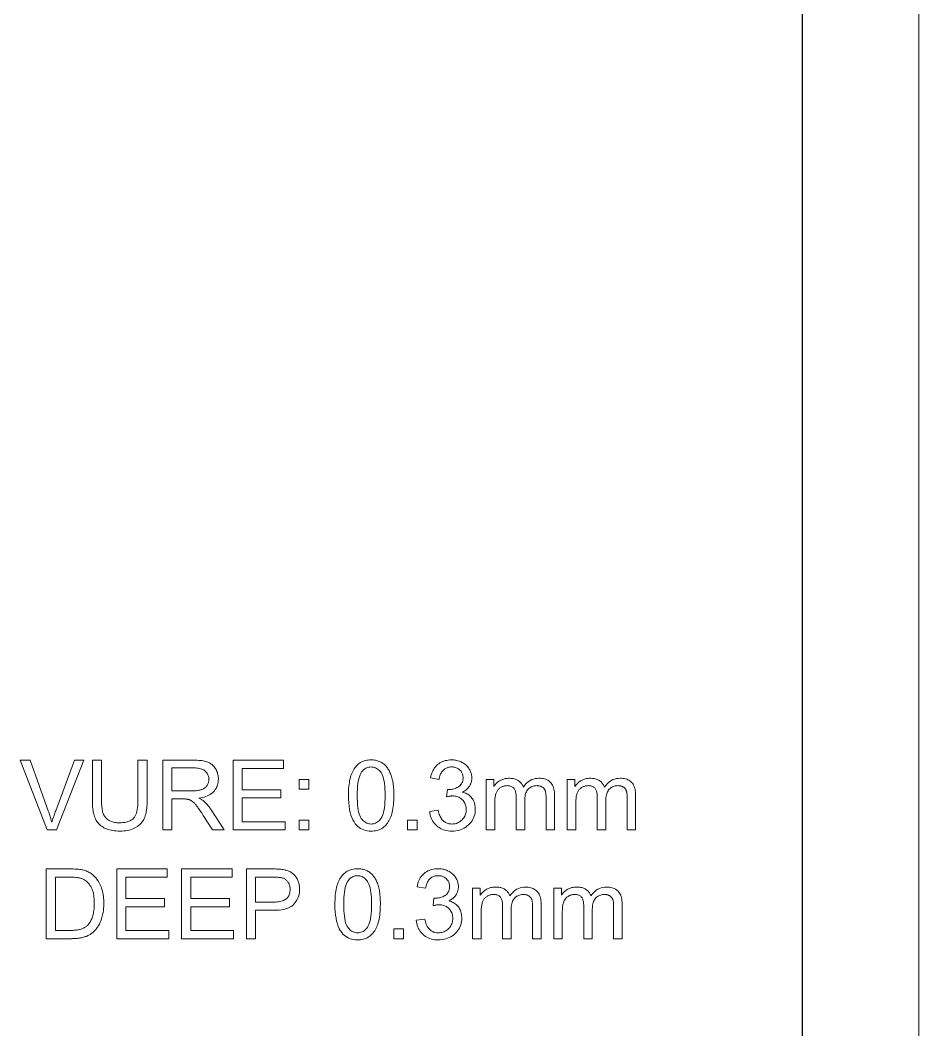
# Model space of a CAD drawing. Extents: x 0 to 297, y 0 to 420.
# Drawn here: x 258.32 to 297, y 43.46 to 86.91 of the extents above; entities that cross this region are included whole.
import ezdxf

# ---------------------------------------------------------------- set-up
doc = ezdxf.new("R2010")
doc.units = 0

msp = doc.modelspace()

# ---------------------------------------------------------------- linework, layer by layer
at = {"color": 7, "lineweight": 13}
msp.add_line((297, 0), (297, 420), dxfattribs=at)
at = {"color": 7, "lineweight": 30}
msp.add_line((292, 5), (292, 415), dxfattribs=at)
at = {"color": 7, "lineweight": 13}
for points in [[(259.481, 52.06), (258.319, 55.06), (258.749, 55.06), (259.529, 52.881), (259.547, 52.829), (259.565, 52.778), (259.582, 52.727), (259.599, 52.677), (259.615, 52.627), (259.63, 52.579), (259.645, 52.53), (259.659, 52.483), (259.673, 52.436), (259.686, 52.39), (259.7, 52.439), (259.715, 52.488), (259.73, 52.537), (259.745, 52.586), (259.761, 52.635), (259.778, 52.685), (259.795, 52.734), (259.812, 52.783), (259.83, 52.832), (259.848, 52.881), (260.658, 55.06), (261.063, 55.06), (259.889, 52.06)], [(263.388, 55.06), (263.785, 55.06), (263.785, 53.327), (263.784, 53.239), (263.781, 53.154), (263.776, 53.073), (263.769, 52.995), (263.759, 52.921), (263.748, 52.852), (263.735, 52.785), (263.72, 52.723), (263.702, 52.664), (263.683, 52.609), (263.661, 52.557), (263.635, 52.506), (263.606, 52.458), (263.574, 52.412), (263.539, 52.368), (263.501, 52.325), (263.459, 52.285), (263.414, 52.247), (263.365, 52.21), (263.313, 52.176), (263.258, 52.144), (263.2, 52.116), (263.138, 52.091), (263.073, 52.069), (263.005, 52.051), (262.933, 52.036), (262.858, 52.024), (262.779, 52.016), (262.698, 52.011), (262.612, 52.009), (262.53, 52.011), (262.45, 52.015), (262.373, 52.022), (262.3, 52.033), (262.229, 52.046), (262.162, 52.062), (262.097, 52.08), (262.036, 52.102), (261.978, 52.127), (261.923, 52.155), (261.871, 52.185), (261.822, 52.218), (261.776, 52.253), (261.733, 52.292), (261.693, 52.332), (261.656, 52.376), (261.623, 52.422), (261.592, 52.47), (261.565, 52.521), (261.54, 52.575), (261.518, 52.632), (261.499, 52.693), (261.482, 52.758), (261.467, 52.828), (261.454, 52.901), (261.444, 52.978), (261.436, 53.059), (261.43, 53.145), (261.427, 53.234), (261.426, 53.327), (261.426, 55.06), (261.823, 55.06), (261.823, 53.329), (261.823, 53.253), (261.825, 53.181), (261.829, 53.113), (261.834, 53.049), (261.841, 52.99), (261.849, 52.934), (261.858, 52.883), (261.869, 52.835), (261.881, 52.792), (261.895, 52.753), (261.911, 52.717), (261.928, 52.682), (261.948, 52.65), (261.97, 52.619), (261.994, 52.589), (262.02, 52.561), (262.048, 52.535), (262.078, 52.511), (262.11, 52.489), (262.145, 52.468), (262.181, 52.449), (262.219, 52.432), (262.258, 52.417), (262.299, 52.404), (262.342, 52.392), (262.386, 52.383), (262.431, 52.376), (262.478, 52.371), (262.527, 52.368), (262.578, 52.367), (262.663, 52.369), (262.743, 52.375), (262.818, 52.385), (262.888, 52.399), (262.953, 52.417), (263.013, 52.439), (263.067, 52.465), (263.117, 52.494), (263.162, 52.528), (263.202, 52.566), (263.237, 52.609), (263.269, 52.66), (263.297, 52.718), (263.321, 52.783), (263.341, 52.856), (263.358, 52.936), (263.371, 53.023), (263.381, 53.118), (263.386, 53.22), (263.388, 53.329)], [(264.452, 52.06), (264.452, 55.06), (265.782, 55.06), (265.861, 55.06), (265.935, 55.057), (266.006, 55.053), (266.072, 55.048), (266.135, 55.04), (266.194, 55.031), (266.25, 55.021), (266.301, 55.009), (266.348, 54.995), (266.392, 54.98), (266.433, 54.962), (266.472, 54.942), (266.51, 54.92), (266.546, 54.895), (266.58, 54.868), (266.612, 54.838), (266.643, 54.806), (266.672, 54.771), (266.7, 54.734), (266.726, 54.694), (266.749, 54.653), (266.771, 54.611), (266.789, 54.567), (266.806, 54.524), (266.819, 54.479), (266.831, 54.433), (266.839, 54.387), (266.845, 54.339), (266.849, 54.291), (266.85, 54.242), (266.848, 54.179), (266.842, 54.118), (266.832, 54.059), (266.817, 54.003), (266.799, 53.948), (266.776, 53.895), (266.749, 53.844), (266.718, 53.795), (266.683, 53.748), (266.644, 53.704), (266.6, 53.662), (266.552, 53.622), (266.5, 53.587), (266.442, 53.554), (266.381, 53.525), (266.315, 53.498), (266.244, 53.475), (266.169, 53.456), (266.089, 53.439), (266.005, 53.425), (266.036, 53.41), (266.065, 53.395), (266.093, 53.38), (266.119, 53.365), (266.144, 53.35), (266.167, 53.335), (266.189, 53.32), (266.209, 53.306), (266.228, 53.291), (266.245, 53.276), (266.279, 53.243), (266.314, 53.209), (266.347, 53.173), (266.381, 53.136), (266.414, 53.096), (266.447, 53.056), (266.479, 53.013), (266.511, 52.97), (266.543, 52.924), (266.574, 52.877), (267.096, 52.06), (266.597, 52.06), (266.2, 52.685), (266.166, 52.737), (266.133, 52.788), (266.101, 52.835), (266.07, 52.88), (266.041, 52.923), (266.013, 52.963), (265.986, 53.001), (265.961, 53.036), (265.936, 53.068), (265.913, 53.098), (265.891, 53.126), (265.869, 53.152), (265.848, 53.176), (265.827, 53.199), (265.807, 53.22), (265.787, 53.239), (265.767, 53.256), (265.748, 53.272), (265.73, 53.286), (265.712, 53.299), (265.694, 53.31), (265.676, 53.32), (265.658, 53.33), (265.64, 53.339), (265.622, 53.347), (265.604, 53.355), (265.586, 53.362), (265.567, 53.368), (265.549, 53.373), (265.531, 53.378), (265.516, 53.381), (265.5, 53.383), (265.482, 53.386), (265.463, 53.387), (265.442, 53.389), (265.419, 53.39), (265.394, 53.391), (265.367, 53.392), (265.339, 53.393), (265.31, 53.393), (264.849, 53.393), (264.849, 52.06)], [(267.481, 52.06), (267.481, 55.06), (269.65, 55.06), (269.65, 54.706), (267.878, 54.706), (267.878, 53.788), (269.537, 53.788), (269.537, 53.436), (267.878, 53.436), (267.878, 52.414), (269.72, 52.414), (269.72, 52.06)], [(272.447, 53.54), (272.448, 53.644), (272.452, 53.745), (272.457, 53.841), (272.465, 53.932), (272.475, 54.02), (272.487, 54.104), (272.501, 54.183), (272.517, 54.258), (272.536, 54.329), (272.557, 54.396), (272.58, 54.46), (272.605, 54.52), (272.632, 54.578), (272.661, 54.632), (272.693, 54.684), (272.727, 54.732), (272.762, 54.778), (272.8, 54.82), (272.84, 54.86), (272.882, 54.897), (272.926, 54.93), (272.973, 54.96), (273.022, 54.986), (273.073, 55.009), (273.126, 55.029), (273.181, 55.045), (273.239, 55.057), (273.299, 55.066), (273.361, 55.071), (273.426, 55.073), (273.473, 55.072), (273.52, 55.069), (273.565, 55.064), (273.609, 55.057), (273.652, 55.048), (273.694, 55.038), (273.734, 55.025), (273.774, 55.011), (273.812, 54.994), (273.849, 54.976), (273.885, 54.955), (273.919, 54.933), (273.953, 54.909), (273.985, 54.884), (274.015, 54.857), (274.045, 54.828), (274.073, 54.797), (274.1, 54.765), (274.126, 54.731), (274.15, 54.695), (274.173, 54.658), (274.195, 54.619), (274.217, 54.578), (274.237, 54.536), (274.256, 54.492), (274.274, 54.447), (274.291, 54.4), (274.307, 54.351), (274.322, 54.301), (274.336, 54.249), (274.349, 54.195), (274.36, 54.137), (274.371, 54.075), (274.379, 54.009), (274.387, 53.94), (274.393, 53.868), (274.398, 53.791), (274.401, 53.711), (274.403, 53.627), (274.404, 53.54), (274.403, 53.436), (274.399, 53.337), (274.394, 53.242), (274.386, 53.15), (274.377, 53.063), (274.365, 52.98), (274.351, 52.901), (274.334, 52.826), (274.316, 52.755), (274.295, 52.688), (274.272, 52.624), (274.248, 52.564), (274.22, 52.506), (274.191, 52.452), (274.16, 52.4), (274.126, 52.351), (274.091, 52.306), (274.053, 52.263), (274.013, 52.223), (273.971, 52.186), (273.927, 52.153), (273.88, 52.123), (273.831, 52.096), (273.78, 52.073), (273.727, 52.054), (273.671, 52.038), (273.613, 52.025), (273.553, 52.016), (273.49, 52.011), (273.426, 52.009), (273.341, 52.012), (273.259, 52.022), (273.182, 52.037), (273.108, 52.059), (273.038, 52.087), (272.972, 52.121), (272.909, 52.162), (272.851, 52.208), (272.795, 52.261), (272.744, 52.32), (272.688, 52.4), (272.637, 52.489), (272.593, 52.587), (272.554, 52.695), (272.522, 52.812), (272.495, 52.939), (272.474, 53.075), (272.459, 53.221), (272.45, 53.376)], [(272.826, 53.54), (272.828, 53.397), (272.833, 53.264), (272.841, 53.141), (272.854, 53.028), (272.869, 52.925), (272.888, 52.831), (272.911, 52.748), (272.937, 52.674), (272.966, 52.611), (272.999, 52.557), (273.034, 52.51), (273.071, 52.469), (273.11, 52.432), (273.15, 52.4), (273.192, 52.373), (273.235, 52.351), (273.281, 52.334), (273.327, 52.322), (273.376, 52.315), (273.426, 52.312), (273.475, 52.315), (273.524, 52.322), (273.57, 52.334), (273.616, 52.351), (273.659, 52.374), (273.701, 52.401), (273.741, 52.432), (273.78, 52.469), (273.817, 52.511), (273.852, 52.558), (273.885, 52.612), (273.914, 52.676), (273.94, 52.749), (273.963, 52.833), (273.982, 52.926), (273.997, 53.029), (274.01, 53.142), (274.018, 53.265), (274.023, 53.398), (274.025, 53.54), (274.023, 53.683), (274.018, 53.816), (274.01, 53.94), (273.997, 54.053), (273.982, 54.156), (273.963, 54.25), (273.94, 54.333), (273.914, 54.407), (273.885, 54.471), (273.852, 54.524), (273.817, 54.571), (273.78, 54.612), (273.741, 54.648), (273.7, 54.68), (273.658, 54.707), (273.614, 54.729), (273.568, 54.746), (273.521, 54.758), (273.472, 54.765), (273.421, 54.768), (273.372, 54.766), (273.324, 54.759), (273.278, 54.748), (273.235, 54.733), (273.193, 54.714), (273.154, 54.69), (273.116, 54.663), (273.081, 54.63), (273.048, 54.594), (273.016, 54.553), (272.98, 54.493), (272.948, 54.425), (272.919, 54.347), (272.894, 54.259), (272.874, 54.163), (272.856, 54.057), (272.843, 53.941), (272.834, 53.817), (272.828, 53.683)], [(275.945, 52.852), (276.313, 52.902), (276.327, 52.841), (276.342, 52.783), (276.359, 52.729), (276.378, 52.679), (276.399, 52.632), (276.421, 52.589), (276.445, 52.549), (276.471, 52.513), (276.499, 52.48), (276.529, 52.45), (276.56, 52.424), (276.592, 52.401), (276.626, 52.38), (276.661, 52.362), (276.698, 52.347), (276.736, 52.334), (276.775, 52.325), (276.815, 52.318), (276.857, 52.314), (276.9, 52.312), (276.951, 52.314), (277.001, 52.319), (277.049, 52.328), (277.095, 52.341), (277.14, 52.357), (277.183, 52.377), (277.225, 52.4), (277.264, 52.427), (277.303, 52.458), (277.339, 52.492), (277.373, 52.529), (277.404, 52.568), (277.431, 52.608), (277.454, 52.65), (277.474, 52.694), (277.49, 52.739), (277.502, 52.786), (277.511, 52.835), (277.516, 52.886), (277.518, 52.938), (277.517, 52.988), (277.512, 53.036), (277.503, 53.083), (277.492, 53.127), (277.477, 53.17), (277.459, 53.211), (277.437, 53.25), (277.412, 53.287), (277.384, 53.323), (277.353, 53.357), (277.318, 53.388), (277.283, 53.416), (277.245, 53.441), (277.206, 53.462), (277.164, 53.48), (277.121, 53.495), (277.076, 53.507), (277.03, 53.515), (276.981, 53.52), (276.931, 53.522), (276.91, 53.521), (276.887, 53.52), (276.864, 53.518), (276.839, 53.515), (276.814, 53.511), (276.787, 53.507), (276.76, 53.502), (276.731, 53.495), (276.702, 53.488), (276.671, 53.481), (276.712, 53.804), (276.719, 53.803), (276.726, 53.802), (276.733, 53.802), (276.739, 53.801), (276.745, 53.801), (276.751, 53.801), (276.757, 53.8), (276.762, 53.8), (276.767, 53.8), (276.771, 53.8), (276.818, 53.801), (276.864, 53.805), (276.908, 53.811), (276.952, 53.82), (276.995, 53.831), (277.037, 53.844), (277.078, 53.86), (277.118, 53.878), (277.157, 53.899), (277.195, 53.923), (277.231, 53.949), (277.263, 53.977), (277.291, 54.008), (277.315, 54.042), (277.336, 54.079), (277.353, 54.118), (277.366, 54.16), (277.376, 54.204), (277.381, 54.251), (277.383, 54.301), (277.382, 54.341), (277.378, 54.379), (277.371, 54.417), (277.361, 54.452), (277.349, 54.486), (277.334, 54.519), (277.316, 54.551), (277.295, 54.581), (277.272, 54.61), (277.246, 54.637), (277.218, 54.662), (277.188, 54.685), (277.157, 54.705), (277.124, 54.722), (277.089, 54.737), (277.053, 54.749), (277.015, 54.758), (276.976, 54.765), (276.935, 54.769), (276.892, 54.77), (276.85, 54.769), (276.809, 54.764), (276.77, 54.758), (276.732, 54.748), (276.695, 54.736), (276.66, 54.721), (276.626, 54.704), (276.594, 54.683), (276.563, 54.66), (276.534, 54.635), (276.506, 54.606), (276.481, 54.575), (276.457, 54.542), (276.436, 54.505), (276.416, 54.466), (276.399, 54.424), (276.384, 54.38), (276.37, 54.332), (276.359, 54.282), (276.35, 54.23), (275.981, 54.295), (275.997, 54.368), (276.015, 54.437), (276.037, 54.502), (276.063, 54.565), (276.092, 54.624), (276.124, 54.68), (276.16, 54.732), (276.2, 54.781), (276.242, 54.827), (276.288, 54.869), (276.337, 54.908), (276.389, 54.942), (276.443, 54.973), (276.499, 54.999), (276.557, 55.022), (276.618, 55.04), (276.681, 55.054), (276.746, 55.065), (276.814, 55.071), (276.884, 55.073), (276.933, 55.072), (276.981, 55.069), (277.028, 55.063), (277.074, 55.056), (277.12, 55.046), (277.165, 55.035), (277.209, 55.021), (277.252, 55.005), (277.294, 54.987), (277.336, 54.967), (277.377, 54.945), (277.415, 54.922), (277.451, 54.897), (277.486, 54.871), (277.519, 54.843), (277.549, 54.813), (277.578, 54.782), (277.605, 54.75), (277.629, 54.715), (277.652, 54.68), (277.673, 54.643), (277.692, 54.606), (277.708, 54.569), (277.722, 54.531), (277.734, 54.492), (277.744, 54.453), (277.752, 54.414), (277.757, 54.374), (277.761, 54.334), (277.762, 54.293), (277.761, 54.255), (277.758, 54.217), (277.752, 54.18), (277.745, 54.143), (277.736, 54.107), (277.724, 54.072), (277.711, 54.038), (277.695, 54.004), (277.677, 53.971), (277.657, 53.939), (277.636, 53.908), (277.612, 53.878), (277.586, 53.849), (277.558, 53.822), (277.528, 53.796), (277.496, 53.771), (277.462, 53.748), (277.426, 53.726), (277.388, 53.705), (277.348, 53.685), (277.4, 53.672), (277.45, 53.655), (277.497, 53.637), (277.542, 53.615), (277.585, 53.591), (277.625, 53.564), (277.663, 53.535), (277.698, 53.503), (277.731, 53.468), (277.762, 53.431), (277.79, 53.391), (277.815, 53.349), (277.837, 53.306), (277.856, 53.26), (277.872, 53.213), (277.886, 53.163), (277.896, 53.112), (277.903, 53.059), (277.908, 53.004), (277.909, 52.947), (277.906, 52.869), (277.898, 52.794), (277.883, 52.722), (277.863, 52.651), (277.838, 52.584), (277.806, 52.518), (277.769, 52.455), (277.726, 52.395), (277.677, 52.336), (277.623, 52.28), (277.564, 52.229), (277.502, 52.182), (277.437, 52.141), (277.369, 52.106), (277.298, 52.076), (277.224, 52.051), (277.147, 52.032), (277.067, 52.018), (276.984, 52.01), (276.898, 52.007), (276.821, 52.01), (276.746, 52.017), (276.673, 52.028), (276.604, 52.045), (276.537, 52.066), (276.473, 52.092), (276.411, 52.123), (276.352, 52.158), (276.296, 52.198), (276.242, 52.243), (276.192, 52.291), (276.147, 52.342), (276.106, 52.396), (276.069, 52.453), (276.037, 52.513), (276.01, 52.575), (275.987, 52.64), (275.968, 52.708), (275.954, 52.779)], [(264.849, 53.736), (265.702, 53.736), (265.756, 53.737), (265.807, 53.739), (265.855, 53.742), (265.901, 53.745), (265.945, 53.751), (265.986, 53.757), (266.025, 53.764), (266.062, 53.772), (266.096, 53.782), (266.128, 53.793), (266.158, 53.805), (266.187, 53.818), (266.214, 53.833), (266.239, 53.849), (266.263, 53.866), (266.286, 53.885), (266.307, 53.905), (266.327, 53.926), (266.345, 53.949), (266.361, 53.973), (266.377, 53.998), (266.39, 54.023), (266.402, 54.049), (266.412, 54.075), (266.421, 54.102), (266.428, 54.129), (266.434, 54.157), (266.438, 54.185), (266.44, 54.213), (266.441, 54.242), (266.44, 54.284), (266.435, 54.324), (266.427, 54.363), (266.416, 54.4), (266.403, 54.436), (266.386, 54.47), (266.365, 54.503), (266.342, 54.534), (266.316, 54.564), (266.287, 54.592), (266.254, 54.618), (266.218, 54.641), (266.178, 54.662), (266.134, 54.68), (266.087, 54.695), (266.037, 54.707), (265.983, 54.717), (265.925, 54.723), (265.864, 54.728), (265.799, 54.729), (264.849, 54.729)], [(270.323, 53.814), (270.323, 54.234), (270.743, 54.234), (270.743, 53.814)], [(278.376, 52.06), (278.376, 54.234), (278.705, 54.234), (278.705, 53.929), (278.726, 53.96), (278.749, 53.99), (278.773, 54.019), (278.798, 54.047), (278.824, 54.073), (278.852, 54.098), (278.882, 54.122), (278.912, 54.144), (278.944, 54.166), (278.977, 54.186), (279.012, 54.204), (279.047, 54.221), (279.083, 54.235), (279.121, 54.248), (279.159, 54.259), (279.198, 54.267), (279.238, 54.274), (279.279, 54.279), (279.321, 54.282), (279.364, 54.283), (279.412, 54.282), (279.457, 54.279), (279.501, 54.274), (279.543, 54.267), (279.584, 54.258), (279.623, 54.247), (279.66, 54.234), (279.695, 54.219), (279.728, 54.202), (279.76, 54.183), (279.79, 54.162), (279.818, 54.139), (279.845, 54.115), (279.869, 54.09), (279.892, 54.062), (279.913, 54.033), (279.932, 54.003), (279.949, 53.971), (279.964, 53.937), (279.978, 53.902), (280.031, 53.975), (280.087, 54.039), (280.147, 54.096), (280.209, 54.146), (280.275, 54.188), (280.343, 54.222), (280.415, 54.249), (280.49, 54.268), (280.568, 54.279), (280.649, 54.283), (280.712, 54.281), (280.773, 54.276), (280.83, 54.267), (280.884, 54.254), (280.935, 54.238), (280.983, 54.218), (281.029, 54.195), (281.071, 54.168), (281.11, 54.138), (281.147, 54.104), (281.18, 54.066), (281.209, 54.024), (281.235, 53.979), (281.258, 53.93), (281.277, 53.876), (281.293, 53.819), (281.305, 53.758), (281.314, 53.694), (281.319, 53.625), (281.32, 53.552), (281.32, 52.06), (280.954, 52.06), (280.954, 53.429), (280.954, 53.472), (280.953, 53.513), (280.951, 53.551), (280.948, 53.586), (280.945, 53.62), (280.941, 53.65), (280.937, 53.678), (280.931, 53.704), (280.925, 53.727), (280.918, 53.748), (280.911, 53.767), (280.902, 53.785), (280.892, 53.803), (280.88, 53.819), (280.868, 53.835), (280.854, 53.851), (280.84, 53.865), (280.824, 53.879), (280.807, 53.892), (280.788, 53.904), (280.769, 53.916), (280.749, 53.926), (280.729, 53.935), (280.708, 53.942), (280.686, 53.949), (280.664, 53.954), (280.641, 53.958), (280.617, 53.961), (280.592, 53.963), (280.567, 53.964), (280.522, 53.962), (280.479, 53.957), (280.437, 53.95), (280.396, 53.939), (280.358, 53.925), (280.32, 53.909), (280.285, 53.889), (280.25, 53.866), (280.218, 53.84), (280.187, 53.811), (280.158, 53.779), (280.132, 53.743), (280.11, 53.703), (280.09, 53.66), (280.073, 53.613), (280.06, 53.562), (280.049, 53.508), (280.041, 53.45), (280.037, 53.388), (280.035, 53.323), (280.035, 52.06), (279.667, 52.06), (279.667, 53.472), (279.666, 53.52), (279.663, 53.566), (279.659, 53.609), (279.653, 53.649), (279.644, 53.687), (279.635, 53.723), (279.623, 53.756), (279.609, 53.787), (279.594, 53.815), (279.577, 53.841), (279.558, 53.864), (279.536, 53.885), (279.513, 53.903), (279.487, 53.919), (279.458, 53.933), (279.428, 53.944), (279.395, 53.953), (279.36, 53.959), (279.322, 53.962), (279.282, 53.964), (279.251, 53.963), (279.221, 53.96), (279.191, 53.956), (279.162, 53.95), (279.133, 53.943), (279.104, 53.934), (279.076, 53.923), (279.048, 53.911), (279.021, 53.897), (278.995, 53.882), (278.969, 53.865), (278.945, 53.846), (278.922, 53.826), (278.901, 53.804), (278.881, 53.781), (278.863, 53.756), (278.846, 53.73), (278.83, 53.702), (278.816, 53.673), (278.803, 53.642), (278.792, 53.609), (278.782, 53.574), (278.773, 53.535), (278.765, 53.494), (278.759, 53.45), (278.754, 53.403), (278.749, 53.354), (278.746, 53.301), (278.745, 53.246), (278.744, 53.188), (278.744, 52.06)], [(281.867, 52.06), (281.867, 54.234), (282.196, 54.234), (282.196, 53.929), (282.217, 53.96), (282.24, 53.99), (282.264, 54.019), (282.289, 54.047), (282.316, 54.073), (282.343, 54.098), (282.373, 54.122), (282.403, 54.144), (282.435, 54.166), (282.468, 54.186), (282.503, 54.204), (282.538, 54.221), (282.575, 54.235), (282.612, 54.248), (282.65, 54.259), (282.689, 54.267), (282.729, 54.274), (282.77, 54.279), (282.812, 54.282), (282.855, 54.283), (282.903, 54.282), (282.948, 54.279), (282.992, 54.274), (283.035, 54.267), (283.075, 54.258), (283.114, 54.247), (283.151, 54.234), (283.186, 54.219), (283.219, 54.202), (283.251, 54.183), (283.281, 54.162), (283.309, 54.139), (283.336, 54.115), (283.36, 54.09), (283.383, 54.062), (283.404, 54.033), (283.423, 54.003), (283.44, 53.971), (283.456, 53.937), (283.469, 53.902), (283.522, 53.975), (283.579, 54.039), (283.638, 54.096), (283.7, 54.146), (283.766, 54.188), (283.835, 54.222), (283.906, 54.249), (283.981, 54.268), (284.059, 54.279), (284.14, 54.283), (284.204, 54.281), (284.264, 54.276), (284.321, 54.267), (284.375, 54.254), (284.426, 54.238), (284.475, 54.218), (284.52, 54.195), (284.562, 54.168), (284.601, 54.138), (284.638, 54.104), (284.671, 54.066), (284.7, 54.024), (284.726, 53.979), (284.749, 53.93), (284.768, 53.876), (284.784, 53.819), (284.796, 53.758), (284.805, 53.694), (284.81, 53.625), (284.812, 53.552), (284.812, 52.06), (284.445, 52.06), (284.445, 53.429), (284.445, 53.472), (284.444, 53.513), (284.442, 53.551), (284.44, 53.586), (284.436, 53.62), (284.432, 53.65), (284.428, 53.678), (284.422, 53.704), (284.416, 53.727), (284.409, 53.748), (284.402, 53.767), (284.393, 53.785), (284.383, 53.803), (284.371, 53.819), (284.359, 53.835), (284.346, 53.851), (284.331, 53.865), (284.315, 53.879), (284.298, 53.892), (284.28, 53.904), (284.26, 53.916), (284.241, 53.926), (284.22, 53.935), (284.199, 53.942), (284.177, 53.949), (284.155, 53.954), (284.132, 53.958), (284.108, 53.961), (284.084, 53.963), (284.059, 53.964), (284.013, 53.962), (283.97, 53.957), (283.928, 53.95), (283.888, 53.939), (283.849, 53.925), (283.811, 53.909), (283.776, 53.889), (283.742, 53.866), (283.709, 53.84), (283.678, 53.811), (283.649, 53.779), (283.623, 53.743), (283.601, 53.703), (283.581, 53.66), (283.564, 53.613), (283.551, 53.562), (283.54, 53.508), (283.533, 53.45), (283.528, 53.388), (283.526, 53.323), (283.526, 52.06), (283.158, 52.06), (283.158, 53.472), (283.157, 53.52), (283.155, 53.566), (283.15, 53.609), (283.144, 53.649), (283.136, 53.687), (283.126, 53.723), (283.114, 53.756), (283.1, 53.787), (283.085, 53.815), (283.068, 53.841), (283.049, 53.864), (283.027, 53.885), (283.004, 53.903), (282.978, 53.919), (282.949, 53.933), (282.919, 53.944), (282.886, 53.953), (282.851, 53.959), (282.813, 53.962), (282.773, 53.964), (282.743, 53.963), (282.712, 53.96), (282.682, 53.956), (282.653, 53.95), (282.624, 53.943), (282.595, 53.934), (282.567, 53.923), (282.54, 53.911), (282.513, 53.897), (282.486, 53.882), (282.46, 53.865), (282.436, 53.846), (282.413, 53.826), (282.392, 53.804), (282.372, 53.781), (282.354, 53.756), (282.337, 53.73), (282.321, 53.702), (282.307, 53.673), (282.295, 53.642), (282.283, 53.609), (282.273, 53.574), (282.264, 53.535), (282.257, 53.494), (282.25, 53.45), (282.245, 53.403), (282.241, 53.354), (282.238, 53.301), (282.236, 53.246), (282.235, 53.188), (282.235, 52.06)], [(270.323, 52.06), (270.323, 52.48), (270.743, 52.48), (270.743, 52.06)], [(274.985, 52.06), (274.985, 52.48), (275.404, 52.48), (275.404, 52.06)], [(259.438, 47.378), (259.438, 50.378), (260.472, 50.378), (260.54, 50.378), (260.605, 50.377), (260.667, 50.374), (260.725, 50.371), (260.78, 50.368), (260.832, 50.363), (260.881, 50.357), (260.926, 50.351), (260.968, 50.344), (261.006, 50.335), (261.057, 50.323), (261.106, 50.308), (261.154, 50.291), (261.2, 50.272), (261.245, 50.252), (261.288, 50.229), (261.33, 50.205), (261.37, 50.179), (261.409, 50.151), (261.446, 50.12), (261.492, 50.079), (261.536, 50.036), (261.578, 49.99), (261.617, 49.942), (261.653, 49.892), (261.688, 49.84), (261.72, 49.785), (261.749, 49.728), (261.776, 49.669), (261.801, 49.608), (261.823, 49.545), (261.843, 49.479), (261.861, 49.413), (261.876, 49.344), (261.889, 49.274), (261.9, 49.201), (261.908, 49.127), (261.914, 49.052), (261.918, 48.974), (261.919, 48.895), (261.918, 48.827), (261.915, 48.761), (261.911, 48.697), (261.906, 48.634), (261.899, 48.572), (261.89, 48.513), (261.88, 48.454), (261.868, 48.398), (261.854, 48.343), (261.839, 48.289), (261.822, 48.237), (261.805, 48.187), (261.787, 48.139), (261.768, 48.092), (261.748, 48.048), (261.727, 48.005), (261.705, 47.964), (261.682, 47.925), (261.659, 47.888), (261.634, 47.852), (261.609, 47.818), (261.583, 47.786), (261.557, 47.755), (261.531, 47.726), (261.504, 47.698), (261.476, 47.671), (261.448, 47.646), (261.419, 47.623), (261.391, 47.6), (261.361, 47.58), (261.331, 47.561), (261.299, 47.542), (261.267, 47.525), (261.233, 47.508), (261.197, 47.493), (261.161, 47.478), (261.123, 47.465), (261.084, 47.452), (261.044, 47.44), (261.003, 47.429), (260.96, 47.42), (260.917, 47.411), (260.871, 47.403), (260.825, 47.397), (260.778, 47.391), (260.729, 47.387), (260.679, 47.383), (260.627, 47.38), (260.575, 47.379), (260.521, 47.378)], [(259.835, 47.732), (260.476, 47.732), (260.534, 47.733), (260.59, 47.735), (260.643, 47.737), (260.693, 47.741), (260.741, 47.746), (260.786, 47.752), (260.829, 47.759), (260.869, 47.768), (260.906, 47.777), (260.942, 47.788), (260.975, 47.799), (261.006, 47.812), (261.037, 47.825), (261.066, 47.839), (261.093, 47.854), (261.119, 47.87), (261.144, 47.887), (261.168, 47.905), (261.19, 47.924), (261.211, 47.943), (261.238, 47.972), (261.265, 48.003), (261.29, 48.037), (261.314, 48.072), (261.336, 48.109), (261.358, 48.148), (261.378, 48.188), (261.397, 48.231), (261.414, 48.276), (261.431, 48.323), (261.446, 48.371), (261.459, 48.422), (261.471, 48.475), (261.481, 48.53), (261.49, 48.586), (261.497, 48.645), (261.502, 48.706), (261.506, 48.769), (261.509, 48.834), (261.509, 48.901), (261.508, 48.993), (261.503, 49.08), (261.496, 49.164), (261.485, 49.242), (261.471, 49.317), (261.454, 49.387), (261.434, 49.453), (261.411, 49.514), (261.384, 49.572), (261.355, 49.624), (261.323, 49.673), (261.29, 49.719), (261.256, 49.761), (261.221, 49.8), (261.184, 49.835), (261.146, 49.867), (261.106, 49.896), (261.065, 49.922), (261.023, 49.944), (260.979, 49.963), (260.946, 49.975), (260.908, 49.985), (260.866, 49.994), (260.821, 50.002), (260.771, 50.009), (260.718, 50.014), (260.661, 50.019), (260.6, 50.022), (260.535, 50.024), (260.466, 50.024), (259.835, 50.024)], [(262.473, 47.378), (262.473, 50.378), (264.642, 50.378), (264.642, 50.024), (262.87, 50.024), (262.87, 49.105), (264.53, 49.105), (264.53, 48.753), (262.87, 48.753), (262.87, 47.732), (264.712, 47.732), (264.712, 47.378)], [(265.269, 47.378), (265.269, 50.378), (267.438, 50.378), (267.438, 50.024), (265.666, 50.024), (265.666, 49.105), (267.325, 49.105), (267.325, 48.753), (265.666, 48.753), (265.666, 47.732), (267.507, 47.732), (267.507, 47.378)], [(268.056, 47.378), (268.056, 50.378), (269.187, 50.378), (269.246, 50.378), (269.301, 50.377), (269.354, 50.376), (269.404, 50.374), (269.451, 50.371), (269.495, 50.368), (269.537, 50.364), (269.575, 50.36), (269.611, 50.355), (269.644, 50.35), (269.687, 50.342), (269.729, 50.332), (269.77, 50.322), (269.809, 50.31), (269.847, 50.296), (269.883, 50.282), (269.918, 50.266), (269.952, 50.248), (269.984, 50.229), (270.014, 50.209), (270.043, 50.188), (270.072, 50.165), (270.099, 50.14), (270.124, 50.114), (270.149, 50.085), (270.172, 50.056), (270.195, 50.024), (270.216, 49.991), (270.236, 49.956), (270.255, 49.92), (270.272, 49.882), (270.287, 49.844), (270.301, 49.805), (270.313, 49.765), (270.323, 49.725), (270.331, 49.683), (270.338, 49.641), (270.342, 49.598), (270.345, 49.555), (270.346, 49.511), (270.343, 49.435), (270.336, 49.362), (270.324, 49.292), (270.307, 49.223), (270.285, 49.157), (270.258, 49.094), (270.226, 49.033), (270.19, 48.974), (270.148, 48.917), (270.102, 48.863), (270.05, 48.813), (269.989, 48.768), (269.921, 48.728), (269.845, 48.693), (269.76, 48.664), (269.669, 48.64), (269.569, 48.622), (269.461, 48.609), (269.346, 48.601), (269.222, 48.598), (268.453, 48.598), (268.453, 47.378)], [(268.453, 48.952), (269.228, 48.952), (269.303, 48.953), (269.373, 48.958), (269.439, 48.965), (269.5, 48.975), (269.557, 48.988), (269.61, 49.004), (269.658, 49.022), (269.701, 49.044), (269.74, 49.068), (269.775, 49.095), (269.805, 49.125), (269.833, 49.157), (269.857, 49.192), (269.878, 49.229), (269.896, 49.268), (269.911, 49.309), (269.922, 49.353), (269.93, 49.399), (269.935, 49.448), (269.936, 49.498), (269.935, 49.535), (269.933, 49.572), (269.928, 49.606), (269.921, 49.64), (269.913, 49.673), (269.902, 49.705), (269.89, 49.735), (269.876, 49.765), (269.859, 49.793), (269.841, 49.821), (269.822, 49.847), (269.801, 49.871), (269.779, 49.893), (269.755, 49.913), (269.731, 49.932), (269.705, 49.949), (269.678, 49.964), (269.65, 49.977), (269.621, 49.988), (269.591, 49.998), (269.569, 50.003), (269.544, 50.007), (269.515, 50.011), (269.483, 50.015), (269.448, 50.018), (269.409, 50.02), (269.367, 50.022), (269.321, 50.023), (269.273, 50.024), (269.22, 50.024), (268.453, 50.024)], [(271.866, 48.858), (271.867, 48.962), (271.871, 49.062), (271.876, 49.158), (271.884, 49.25), (271.894, 49.338), (271.906, 49.422), (271.92, 49.501), (271.936, 49.576), (271.955, 49.647), (271.976, 49.714), (271.999, 49.778), (272.024, 49.838), (272.051, 49.896), (272.08, 49.95), (272.112, 50.002), (272.145, 50.05), (272.181, 50.096), (272.219, 50.138), (272.259, 50.178), (272.301, 50.215), (272.345, 50.248), (272.392, 50.278), (272.441, 50.304), (272.492, 50.327), (272.545, 50.347), (272.6, 50.362), (272.658, 50.375), (272.718, 50.384), (272.78, 50.389), (272.844, 50.391), (272.892, 50.39), (272.939, 50.387), (272.984, 50.382), (273.028, 50.375), (273.071, 50.366), (273.113, 50.356), (273.153, 50.343), (273.193, 50.328), (273.231, 50.312), (273.268, 50.293), (273.304, 50.273), (273.338, 50.251), (273.372, 50.227), (273.404, 50.202), (273.434, 50.175), (273.464, 50.146), (273.492, 50.115), (273.519, 50.083), (273.544, 50.049), (273.569, 50.013), (273.592, 49.976), (273.614, 49.937), (273.635, 49.896), (273.656, 49.854), (273.675, 49.81), (273.693, 49.765), (273.71, 49.718), (273.726, 49.669), (273.741, 49.619), (273.755, 49.567), (273.768, 49.513), (273.779, 49.454), (273.789, 49.393), (273.798, 49.327), (273.806, 49.258), (273.812, 49.185), (273.816, 49.109), (273.82, 49.029), (273.822, 48.945), (273.823, 48.858), (273.821, 48.754), (273.818, 48.655), (273.813, 48.559), (273.805, 48.468), (273.795, 48.381), (273.783, 48.298), (273.769, 48.218), (273.753, 48.143), (273.735, 48.072), (273.714, 48.006), (273.691, 47.942), (273.666, 47.882), (273.639, 47.824), (273.61, 47.77), (273.579, 47.718), (273.545, 47.669), (273.51, 47.624), (273.472, 47.581), (273.432, 47.541), (273.39, 47.504), (273.345, 47.471), (273.299, 47.44), (273.25, 47.414), (273.199, 47.391), (273.145, 47.371), (273.09, 47.355), (273.032, 47.343), (272.972, 47.334), (272.909, 47.329), (272.844, 47.327), (272.759, 47.33), (272.678, 47.34), (272.601, 47.355), (272.527, 47.377), (272.457, 47.405), (272.391, 47.439), (272.328, 47.48), (272.269, 47.526), (272.214, 47.579), (272.163, 47.638), (272.107, 47.718), (272.056, 47.807), (272.012, 47.905), (271.973, 48.013), (271.94, 48.13), (271.914, 48.257), (271.893, 48.393), (271.878, 48.539), (271.869, 48.694)], [(272.245, 48.858), (272.246, 48.715), (272.252, 48.582), (272.26, 48.459), (272.272, 48.346), (272.288, 48.243), (272.307, 48.149), (272.329, 48.066), (272.355, 47.992), (272.385, 47.928), (272.418, 47.875), (272.453, 47.828), (272.49, 47.787), (272.529, 47.75), (272.569, 47.718), (272.611, 47.691), (272.654, 47.669), (272.699, 47.652), (272.746, 47.64), (272.794, 47.632), (272.844, 47.63), (272.894, 47.632), (272.943, 47.64), (272.989, 47.652), (273.034, 47.669), (273.078, 47.691), (273.12, 47.718), (273.16, 47.75), (273.199, 47.787), (273.236, 47.829), (273.271, 47.876), (273.304, 47.93), (273.333, 47.993), (273.359, 48.067), (273.382, 48.151), (273.401, 48.244), (273.416, 48.347), (273.428, 48.46), (273.437, 48.583), (273.442, 48.715), (273.444, 48.858), (273.442, 49.001), (273.437, 49.134), (273.428, 49.258), (273.416, 49.371), (273.401, 49.474), (273.382, 49.568), (273.359, 49.651), (273.333, 49.725), (273.304, 49.788), (273.271, 49.842), (273.236, 49.888), (273.198, 49.93), (273.16, 49.966), (273.119, 49.998), (273.077, 50.025), (273.033, 50.047), (272.987, 50.064), (272.94, 50.076), (272.891, 50.083), (272.84, 50.086), (272.791, 50.084), (272.743, 50.077), (272.697, 50.066), (272.654, 50.051), (272.612, 50.032), (272.573, 50.008), (272.535, 49.98), (272.5, 49.948), (272.466, 49.912), (272.435, 49.871), (272.399, 49.811), (272.367, 49.743), (272.338, 49.664), (272.313, 49.577), (272.292, 49.48), (272.275, 49.375), (272.262, 49.259), (272.252, 49.135), (272.247, 49.001)], [(275.363, 48.17), (275.732, 48.219), (275.745, 48.159), (275.761, 48.101), (275.778, 48.047), (275.797, 47.997), (275.817, 47.95), (275.84, 47.907), (275.864, 47.867), (275.89, 47.83), (275.918, 47.798), (275.948, 47.768), (275.979, 47.742), (276.011, 47.718), (276.045, 47.698), (276.08, 47.68), (276.117, 47.665), (276.155, 47.652), (276.194, 47.642), (276.234, 47.636), (276.276, 47.631), (276.319, 47.63), (276.37, 47.632), (276.42, 47.637), (276.468, 47.646), (276.514, 47.659), (276.559, 47.675), (276.602, 47.695), (276.643, 47.718), (276.683, 47.745), (276.721, 47.776), (276.758, 47.81), (276.792, 47.847), (276.823, 47.886), (276.849, 47.926), (276.873, 47.968), (276.892, 48.012), (276.908, 48.057), (276.921, 48.104), (276.93, 48.153), (276.935, 48.204), (276.937, 48.256), (276.935, 48.306), (276.93, 48.354), (276.922, 48.4), (276.911, 48.445), (276.896, 48.488), (276.877, 48.529), (276.856, 48.568), (276.831, 48.605), (276.803, 48.641), (276.771, 48.675), (276.737, 48.706), (276.701, 48.734), (276.664, 48.759), (276.624, 48.78), (276.583, 48.798), (276.54, 48.813), (276.495, 48.825), (276.449, 48.833), (276.4, 48.838), (276.35, 48.839), (276.328, 48.839), (276.306, 48.838), (276.283, 48.836), (276.258, 48.833), (276.233, 48.829), (276.206, 48.825), (276.179, 48.819), (276.15, 48.813), (276.121, 48.806), (276.09, 48.799), (276.131, 49.122), (276.138, 49.121), (276.145, 49.12), (276.152, 49.12), (276.158, 49.119), (276.164, 49.119), (276.17, 49.118), (276.175, 49.118), (276.181, 49.118), (276.186, 49.118), (276.19, 49.118), (276.237, 49.119), (276.282, 49.123), (276.327, 49.129), (276.371, 49.137), (276.414, 49.148), (276.456, 49.162), (276.497, 49.178), (276.537, 49.196), (276.576, 49.217), (276.614, 49.241), (276.65, 49.266), (276.682, 49.295), (276.71, 49.326), (276.734, 49.36), (276.755, 49.397), (276.772, 49.436), (276.785, 49.478), (276.795, 49.522), (276.8, 49.569), (276.802, 49.619), (276.801, 49.659), (276.797, 49.697), (276.79, 49.734), (276.78, 49.77), (276.768, 49.804), (276.753, 49.837), (276.735, 49.869), (276.714, 49.899), (276.691, 49.927), (276.665, 49.955), (276.637, 49.98), (276.607, 50.003), (276.576, 50.023), (276.542, 50.04), (276.508, 50.054), (276.472, 50.066), (276.434, 50.076), (276.395, 50.082), (276.354, 50.086), (276.311, 50.088), (276.269, 50.086), (276.228, 50.082), (276.188, 50.076), (276.15, 50.066), (276.114, 50.054), (276.079, 50.039), (276.045, 50.022), (276.013, 50.001), (275.982, 49.978), (275.953, 49.953), (275.925, 49.924), (275.9, 49.893), (275.876, 49.859), (275.855, 49.823), (275.835, 49.784), (275.818, 49.742), (275.802, 49.697), (275.789, 49.65), (275.778, 49.6), (275.769, 49.547), (275.4, 49.613), (275.415, 49.685), (275.434, 49.754), (275.456, 49.82), (275.482, 49.883), (275.511, 49.942), (275.543, 49.997), (275.579, 50.05), (275.618, 50.099), (275.661, 50.145), (275.707, 50.187), (275.756, 50.226), (275.808, 50.26), (275.861, 50.291), (275.917, 50.317), (275.976, 50.34), (276.037, 50.358), (276.1, 50.372), (276.165, 50.382), (276.233, 50.389), (276.303, 50.391), (276.351, 50.39), (276.399, 50.386), (276.447, 50.381), (276.493, 50.374), (276.539, 50.364), (276.583, 50.353), (276.627, 50.339), (276.671, 50.323), (276.713, 50.305), (276.755, 50.285), (276.795, 50.263), (276.834, 50.24), (276.87, 50.215), (276.905, 50.189), (276.937, 50.161), (276.968, 50.131), (276.997, 50.1), (277.023, 50.067), (277.048, 50.033), (277.071, 49.998), (277.092, 49.961), (277.111, 49.924), (277.127, 49.886), (277.141, 49.848), (277.153, 49.81), (277.163, 49.771), (277.171, 49.732), (277.176, 49.692), (277.18, 49.652), (277.181, 49.611), (277.18, 49.572), (277.176, 49.535), (277.171, 49.497), (277.164, 49.461), (277.155, 49.425), (277.143, 49.39), (277.129, 49.356), (277.114, 49.322), (277.096, 49.289), (277.076, 49.257), (277.054, 49.226), (277.031, 49.196), (277.005, 49.167), (276.977, 49.14), (276.947, 49.114), (276.915, 49.089), (276.881, 49.066), (276.845, 49.043), (276.807, 49.023), (276.767, 49.003), (276.819, 48.99), (276.869, 48.973), (276.916, 48.954), (276.961, 48.933), (277.004, 48.909), (277.044, 48.882), (277.082, 48.853), (277.117, 48.82), (277.15, 48.786), (277.181, 48.748), (277.209, 48.709), (277.234, 48.667), (277.256, 48.624), (277.275, 48.578), (277.291, 48.531), (277.304, 48.481), (277.315, 48.43), (277.322, 48.377), (277.327, 48.322), (277.328, 48.264), (277.325, 48.187), (277.317, 48.112), (277.302, 48.039), (277.282, 47.969), (277.256, 47.901), (277.225, 47.836), (277.188, 47.773), (277.145, 47.712), (277.096, 47.654), (277.041, 47.598), (276.983, 47.546), (276.921, 47.5), (276.856, 47.459), (276.788, 47.423), (276.717, 47.393), (276.643, 47.369), (276.566, 47.35), (276.486, 47.336), (276.403, 47.328), (276.317, 47.325), (276.239, 47.327), (276.164, 47.335), (276.092, 47.346), (276.023, 47.363), (275.956, 47.384), (275.891, 47.41), (275.83, 47.44), (275.771, 47.476), (275.715, 47.516), (275.661, 47.56), (275.611, 47.609), (275.566, 47.66), (275.525, 47.714), (275.488, 47.771), (275.456, 47.831), (275.429, 47.893), (275.406, 47.958), (275.387, 48.026), (275.373, 48.097)], [(277.795, 47.378), (277.795, 49.552), (278.124, 49.552), (278.124, 49.247), (278.145, 49.278), (278.168, 49.308), (278.191, 49.337), (278.217, 49.364), (278.243, 49.391), (278.271, 49.416), (278.3, 49.44), (278.331, 49.462), (278.363, 49.483), (278.396, 49.503), (278.431, 49.522), (278.466, 49.538), (278.502, 49.553), (278.54, 49.566), (278.578, 49.576), (278.617, 49.585), (278.657, 49.592), (278.698, 49.597), (278.74, 49.6), (278.783, 49.601), (278.83, 49.6), (278.876, 49.597), (278.92, 49.592), (278.962, 49.585), (279.003, 49.576), (279.041, 49.565), (279.078, 49.552), (279.114, 49.537), (279.147, 49.519), (279.179, 49.5), (279.209, 49.48), (279.237, 49.457), (279.263, 49.433), (279.288, 49.407), (279.311, 49.38), (279.332, 49.351), (279.351, 49.321), (279.368, 49.289), (279.383, 49.255), (279.397, 49.22), (279.45, 49.292), (279.506, 49.357), (279.566, 49.414), (279.628, 49.464), (279.694, 49.506), (279.762, 49.54), (279.834, 49.566), (279.909, 49.585), (279.987, 49.597), (280.068, 49.601), (280.131, 49.599), (280.191, 49.594), (280.249, 49.585), (280.303, 49.572), (280.354, 49.556), (280.402, 49.536), (280.448, 49.513), (280.49, 49.486), (280.529, 49.456), (280.565, 49.422), (280.598, 49.384), (280.628, 49.342), (280.654, 49.297), (280.677, 49.247), (280.696, 49.194), (280.711, 49.137), (280.724, 49.076), (280.732, 49.011), (280.738, 48.943), (280.739, 48.87), (280.739, 47.378), (280.373, 47.378), (280.373, 48.747), (280.373, 48.79), (280.372, 48.831), (280.37, 48.869), (280.367, 48.904), (280.364, 48.937), (280.36, 48.968), (280.355, 48.996), (280.35, 49.022), (280.344, 49.045), (280.337, 49.066), (280.329, 49.085), (280.321, 49.103), (280.31, 49.12), (280.299, 49.137), (280.287, 49.153), (280.273, 49.169), (280.258, 49.183), (280.243, 49.197), (280.225, 49.21), (280.207, 49.222), (280.188, 49.233), (280.168, 49.243), (280.148, 49.252), (280.127, 49.26), (280.105, 49.267), (280.082, 49.272), (280.059, 49.276), (280.036, 49.279), (280.011, 49.281), (279.986, 49.281), (279.941, 49.28), (279.898, 49.275), (279.856, 49.268), (279.815, 49.257), (279.776, 49.243), (279.739, 49.227), (279.703, 49.207), (279.669, 49.184), (279.637, 49.158), (279.606, 49.129), (279.577, 49.097), (279.551, 49.061), (279.528, 49.021), (279.509, 48.978), (279.492, 48.931), (279.478, 48.88), (279.468, 48.826), (279.46, 48.768), (279.456, 48.706), (279.454, 48.641), (279.454, 47.378), (279.086, 47.378), (279.086, 48.79), (279.085, 48.838), (279.082, 48.884), (279.078, 48.927), (279.071, 48.967), (279.063, 49.005), (279.053, 49.041), (279.042, 49.074), (279.028, 49.105), (279.013, 49.133), (278.996, 49.159), (278.977, 49.182), (278.955, 49.203), (278.931, 49.221), (278.905, 49.237), (278.877, 49.251), (278.846, 49.262), (278.814, 49.27), (278.778, 49.277), (278.741, 49.28), (278.701, 49.281), (278.67, 49.281), (278.64, 49.278), (278.61, 49.274), (278.58, 49.268), (278.551, 49.261), (278.523, 49.252), (278.495, 49.241), (278.467, 49.229), (278.44, 49.215), (278.414, 49.2), (278.388, 49.182), (278.364, 49.164), (278.341, 49.144), (278.32, 49.122), (278.3, 49.099), (278.281, 49.074), (278.264, 49.048), (278.249, 49.02), (278.235, 48.991), (278.222, 48.96), (278.211, 48.927), (278.201, 48.892), (278.192, 48.853), (278.184, 48.812), (278.178, 48.768), (278.172, 48.721), (278.168, 48.671), (278.165, 48.619), (278.163, 48.564), (278.163, 48.506), (278.163, 47.378)], [(281.286, 47.378), (281.286, 49.552), (281.615, 49.552), (281.615, 49.247), (281.636, 49.278), (281.659, 49.308), (281.683, 49.337), (281.708, 49.364), (281.734, 49.391), (281.762, 49.416), (281.791, 49.44), (281.822, 49.462), (281.854, 49.483), (281.887, 49.503), (281.922, 49.522), (281.957, 49.538), (281.993, 49.553), (282.031, 49.566), (282.069, 49.576), (282.108, 49.585), (282.148, 49.592), (282.189, 49.597), (282.231, 49.6), (282.274, 49.601), (282.322, 49.6), (282.367, 49.597), (282.411, 49.592), (282.453, 49.585), (282.494, 49.576), (282.533, 49.565), (282.57, 49.552), (282.605, 49.537), (282.638, 49.519), (282.67, 49.5), (282.7, 49.48), (282.728, 49.457), (282.755, 49.433), (282.779, 49.407), (282.802, 49.38), (282.823, 49.351), (282.842, 49.321), (282.859, 49.289), (282.874, 49.255), (282.888, 49.22), (282.941, 49.292), (282.997, 49.357), (283.057, 49.414), (283.119, 49.464), (283.185, 49.506), (283.253, 49.54), (283.325, 49.566), (283.4, 49.585), (283.478, 49.597), (283.559, 49.601), (283.622, 49.599), (283.683, 49.594), (283.74, 49.585), (283.794, 49.572), (283.845, 49.556), (283.893, 49.536), (283.939, 49.513), (283.981, 49.486), (284.02, 49.456), (284.056, 49.422), (284.09, 49.384), (284.119, 49.342), (284.145, 49.297), (284.168, 49.247), (284.187, 49.194), (284.203, 49.137), (284.215, 49.076), (284.223, 49.011), (284.229, 48.943), (284.23, 48.87), (284.23, 47.378), (283.864, 47.378), (283.864, 48.747), (283.864, 48.79), (283.863, 48.831), (283.861, 48.869), (283.858, 48.904), (283.855, 48.937), (283.851, 48.968), (283.847, 48.996), (283.841, 49.022), (283.835, 49.045), (283.828, 49.066), (283.821, 49.085), (283.812, 49.103), (283.802, 49.12), (283.79, 49.137), (283.778, 49.153), (283.764, 49.169), (283.75, 49.183), (283.734, 49.197), (283.717, 49.21), (283.698, 49.222), (283.679, 49.233), (283.659, 49.243), (283.639, 49.252), (283.618, 49.26), (283.596, 49.267), (283.574, 49.272), (283.551, 49.276), (283.527, 49.279), (283.502, 49.281), (283.477, 49.281), (283.432, 49.28), (283.389, 49.275), (283.347, 49.268), (283.306, 49.257), (283.268, 49.243), (283.23, 49.227), (283.195, 49.207), (283.16, 49.184), (283.128, 49.158), (283.097, 49.129), (283.068, 49.097), (283.042, 49.061), (283.02, 49.021), (283, 48.978), (282.983, 48.931), (282.97, 48.88), (282.959, 48.826), (282.951, 48.768), (282.947, 48.706), (282.945, 48.641), (282.945, 47.378), (282.577, 47.378), (282.577, 48.79), (282.576, 48.838), (282.573, 48.884), (282.569, 48.927), (282.563, 48.967), (282.554, 49.005), (282.545, 49.041), (282.533, 49.074), (282.519, 49.105), (282.504, 49.133), (282.487, 49.159), (282.468, 49.182), (282.446, 49.203), (282.423, 49.221), (282.397, 49.237), (282.368, 49.251), (282.338, 49.262), (282.305, 49.27), (282.27, 49.277), (282.232, 49.28), (282.192, 49.281), (282.161, 49.281), (282.131, 49.278), (282.101, 49.274), (282.072, 49.268), (282.043, 49.261), (282.014, 49.252), (281.986, 49.241), (281.958, 49.229), (281.931, 49.215), (281.905, 49.2), (281.879, 49.182), (281.855, 49.164), (281.832, 49.144), (281.811, 49.122), (281.791, 49.099), (281.772, 49.074), (281.756, 49.048), (281.74, 49.02), (281.726, 48.991), (281.713, 48.96), (281.702, 48.927), (281.692, 48.892), (281.683, 48.853), (281.675, 48.812), (281.669, 48.768), (281.664, 48.721), (281.659, 48.671), (281.656, 48.619), (281.655, 48.564), (281.654, 48.506), (281.654, 47.378)], [(274.404, 47.378), (274.404, 47.798), (274.823, 47.798), (274.823, 47.378)]]:
    msp.add_lwpolyline(points, close=True, dxfattribs=at)

doc.saveas('drawing.dxf')
